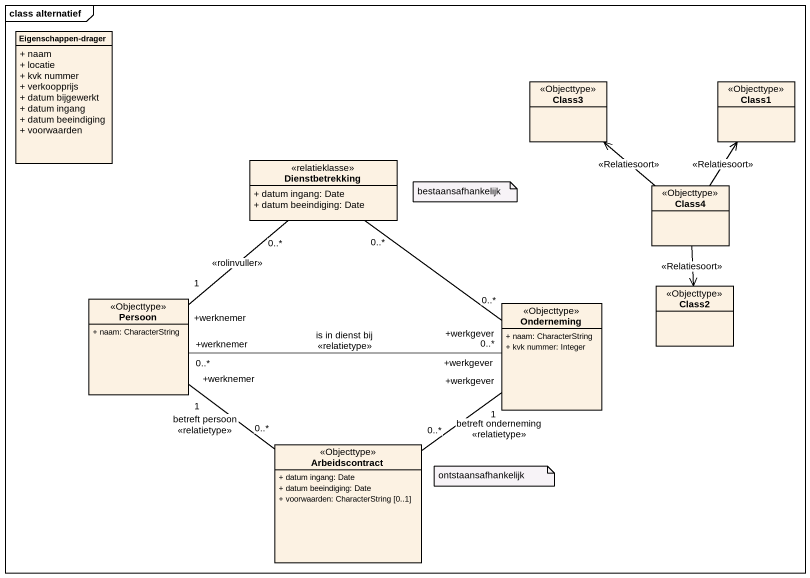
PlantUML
@startuml
mainframe class alternatief
hide circle
hide empty members
skinparam classAttributeIconSize 0
class "Eigenschappen-drager" as Eigenschappen_drager {
  + naam
  + locatie
  + kvk nummer
  + verkoopprijs
  + datum bijgewerkt
  + datum ingang
  + datum beeindiging
  + voorwaarden
}
class Class3 <<Objecttype>>
class Class1 <<Objecttype>>
class Dienstbetrekking <<relatieklasse>> {
  + datum ingang: Date
  + datum beeindiging: Date
}
class Class4 <<Objecttype>>
class Class2 <<Objecttype>>
class Persoon <<Objecttype>> {
  + naam: CharacterString
}
class Onderneming <<Objecttype>> {
  + naam: CharacterString
  + kvk nummer: Integer
}
class Arbeidscontract <<Objecttype>> {
  + datum ingang: Date
  + datum beeindiging: Date
  + voorwaarden: CharacterString [0..1]
}
Dienstbetrekking "0..*" -- "+werkgever\n0..*" Onderneming
Class4 -up-> Class3 : <<Relatiesoort>>
Class4 -up-> Class1 : <<Relatiesoort>>
Class4 --> Class2 : <<Relatiesoort>>
Persoon "+werknemer\n1" -up- "0..*" Dienstbetrekking : <<rolinvuller>>
Persoon "+werknemer\n0..*" -right- "+werkgever\n0..*" Onderneming : is in dienst bij\n<<relatietype>>
Arbeidscontract "0..*" -up- "+werknemer\n1" Persoon : betreft persoon\n<<relatietype>>
Arbeidscontract "0..*" -up- "+werkgever\n1" Onderneming : betreft onderneming\n<<relatietype>>
note as N1
  bestaansafhankelijk
end note
note as N2
  ontstaansafhankelijk
end note
@enduml
